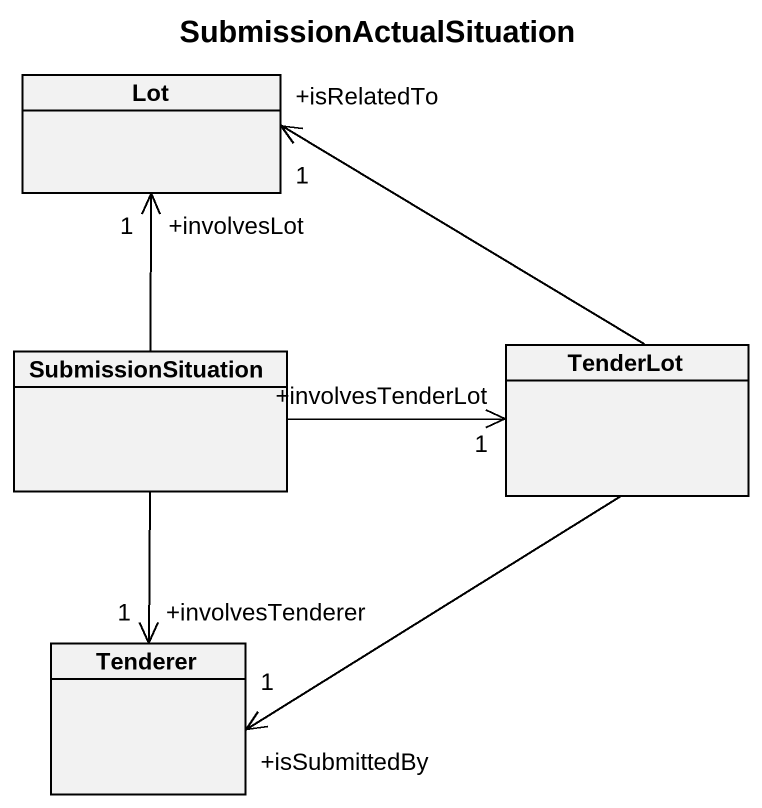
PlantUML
@startuml
title SubmissionActualSituation
hide circle
hide empty members
class Lot
class SubmissionSituation
class TenderLot
class Tenderer
SubmissionSituation -up-> "+involvesLot\n1" Lot
SubmissionSituation -right-> "+involvesTenderLot\n1" TenderLot
SubmissionSituation --> "+involvesTenderer\n1" Tenderer
TenderLot -up-> "+isRelatedTo\n1" Lot
TenderLot --> "+isSubmittedBy\n1" Tenderer
@enduml
